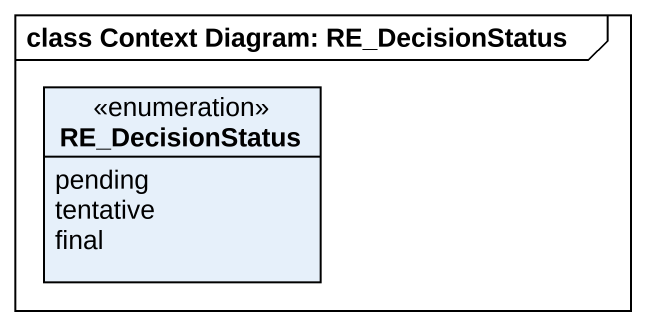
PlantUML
@startuml
mainframe class Context Diagram: RE_DecisionStatus
hide circle
hide empty members
enum RE_DecisionStatus {
  pending
  tentative
  final
}
@enduml
